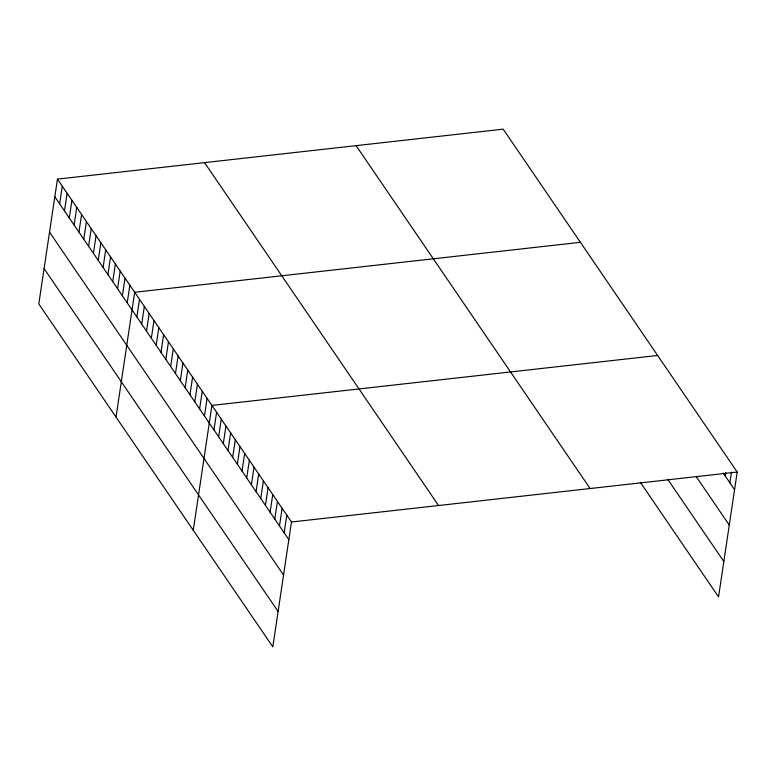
<?xml version="1.0" encoding="UTF-8"?>
<svg xmlns="http://www.w3.org/2000/svg" width="776" height="776" viewBox="0 0 776 776"><rect width="100%" height="100%" fill="white"/><g stroke="black" fill="none" stroke-linecap="round" stroke-linejoin="round"><path stroke-width="1.16" d="M57.453 179.12L38.8 303.95L272.812 646.845L291.475 522.005L57.453 179.12L503.188 129.155L737.2 472.05L718.547 596.88L640.316 482.265M59.645 203.845L62.284 186.191M64.476 210.917L67.114 193.263M69.297 217.988L71.935 200.334M74.127 225.059L76.766 207.405M78.948 232.131L81.587 214.477M83.779 239.202L86.417 221.548M88.6 246.273L91.238 228.619M93.43 253.345L96.069 235.691M98.261 260.416L100.899 242.762M103.082 267.487L105.72 249.833M107.912 274.558L110.551 256.905M112.733 281.63L115.372 263.985M117.564 288.711L120.202 271.057M122.395 295.782L125.033 278.128M127.216 302.853L129.854 285.199M116.022 417.11L134.684 292.271L580.409 242.316M136.867 316.996L139.505 299.342M141.698 324.067L144.336 306.413M146.528 331.139L149.167 313.485M151.349 338.21L153.987 320.556M156.18 345.281L158.818 327.627M161.001 352.352L163.639 334.699M165.831 359.424L168.47 341.77M170.652 366.495L173.291 348.851M175.483 373.576L178.121 355.922M180.313 380.647L182.952 362.993M185.134 387.719L187.773 370.065M189.965 394.79L192.603 377.136M194.786 401.861L197.424 384.207M199.616 408.933L202.255 391.279M204.447 416.004L207.085 398.35M193.253 530.26L211.906 405.421L657.631 355.466M213.953 429.933L216.591 412.279M218.628 436.791L221.267 419.137M223.313 443.649L225.952 425.995M227.989 450.507L230.627 432.853M232.674 457.365L235.312 439.711M237.349 464.223L239.988 446.569M242.034 471.08L244.673 453.426M246.71 477.938L249.348 460.284M251.395 484.796L254.033 467.142M256.07 491.654L258.709 474M260.755 498.512L263.394 480.858M265.431 505.37L268.069 487.716M270.116 512.228L272.754 494.574M274.791 519.086L277.43 501.432M279.476 525.944L282.115 508.29M284.152 532.802L286.79 515.148M725.201 475.989L725.725 472.458M729.886 482.847L731.467 472.254M291.475 522.005L737.2 472.05M723.193 473.05L734.562 489.704M696.508 477.065L729.275 525.071M667.661 479.219L723.833 561.514M356.097 145.645L590.109 488.531M204.544 162.63L438.566 505.515M54.815 196.764L288.837 539.659M49.528 232.14L283.55 575.026M44.087 268.583L278.099 611.469"/></g></svg>
